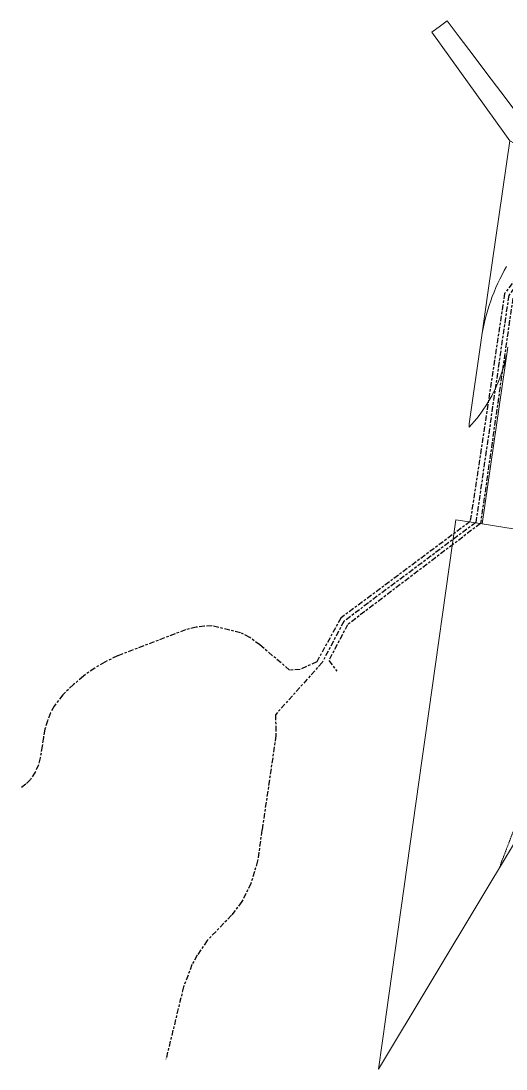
# Model space of a CAD drawing. Header units: metres. Extents: x 299140 to 300955, y 6226202 to 6227439.
# Drawn here: x 299140 to 299495, y 6226230 to 6226997 of the extents above; entities that cross this region are included whole.
import ezdxf

# ---------------------------------------------------------------- set-up
doc = ezdxf.new("R2010")
doc.units = ezdxf.units.M
for name, pattern in [('Cable Exist UG', [8.2, 4, -1.2, 1.8, -1.2]), ('HIDDEN', [0.375, 0.25, -0.125]), ('HIDDEN2', [0.1875, 0.125, -0.0625])]:
    doc.linetypes.add(name, pattern=pattern)
for name, color, linetype, lineweight in [('Cadastre Land Parcels_SP_EXT', 9, 'Continuous', 5), ('Cadastre Other Property_SP_EXT', 9, 'HIDDEN', 5), ('Cadastre Roads_SP_EXT', 9, 'Continuous', 5)]:
    doc.layers.add(name, color=color, linetype=linetype, lineweight=lineweight)
doc.layers.add('Mains_HV_EXT', color=7, linetype='Continuous')

msp = doc.modelspace()

# ---------------------------------------------------------------- linework, layer by layer
at = {"layer": 'Cadastre Land Parcels_SP_EXT', "linetype": 'Continuous'}
for points in [[(299497.84, 6226909.27), (299482.19, 6226801.39), (299476.94, 6226765.17), (299477.52, 6226768.62), (299478.18, 6226772.04), (299478.92, 6226775.44), (299479.73, 6226778.82), (299480.63, 6226782.19), (299481.6, 6226785.53), (299482.65, 6226788.86), (299483.77, 6226792.15), (299484.97, 6226795.42), (299486.24, 6226798.66), (299487.59, 6226801.88), (299489.01, 6226805.06), (299490.5, 6226808.2), (299492.06, 6226811.31), (299493.7, 6226814.39), (299495.4, 6226817.43)], [(299496.32, 6226758.26), (299477.44, 6226628.89), (299530.51, 6226620.57)]]:
    msp.add_lwpolyline(points, dxfattribs=at)
msp.add_lwpolyline([(299477.44, 6226628.89), (299458.32, 6226631.91), (299435.96, 6226474.25), (299433.55, 6226457.26), (299406.89, 6226268.09), (299406.87, 6226267.9), (299401.56, 6226229.94), (299478.64, 6226358.09), (299527.72, 6226439.62), (299623.62, 6226598.94), (299627.4, 6226605.33), (299611.68, 6226607.81), (299530.51, 6226620.57), (299477.44, 6226628.89)], close=True, dxfattribs=at)
at = {"layer": 'Cadastre Other Property_SP_EXT', "linetype": 'HIDDEN2'}
msp.add_lwpolyline([(299490.35, 6226377.56), (299499.18, 6226392.23), (299527.79, 6226439.74), (299627.44, 6226605.4), (299607.24, 6226608.57), (299607.47, 6226600.84), (299603.38, 6226592.1), (299584.23, 6226559.46), (299571.43, 6226538.77), (299565.23, 6226528.8), (299560.31, 6226520.35), (299541.78, 6226489.11), (299529.72, 6226469.23), (299525.41, 6226461.96), (299521.23, 6226454.92), (299517.49, 6226449.32), (299512.01, 6226434.79), (299493.73, 6226386.67), (299491.68, 6226381.74), (299490.35, 6226377.56)], close=True, dxfattribs=at)
at = {"layer": 'Cadastre Roads_SP_EXT', "linetype": 'Continuous'}
msp.add_lwpolyline([(299570.02, 6226883.05), (299579.35, 6226887.72), (299554.19, 6226901.04), (299522.31, 6226919.72), (299500.96, 6226932.21), (299491.1, 6226945.23), (299480.94, 6226958.63), (299470.86, 6226971.94), (299460.6, 6226985.44), (299451.78, 6226997.07), (299446.9, 6226993.45), (299440.64, 6226988.8), (299494.03, 6226914.54), (299497.84, 6226909.27), (299557.48, 6226876.78), (299570.02, 6226883.05)], close=True, dxfattribs=at)
msp.add_lwpolyline([(299495.4, 6226817.43), (299493.7, 6226814.39), (299492.06, 6226811.31), (299490.5, 6226808.2), (299489.01, 6226805.06), (299487.59, 6226801.88), (299486.24, 6226798.66), (299484.97, 6226795.42), (299483.77, 6226792.15), (299482.65, 6226788.86), (299481.6, 6226785.53), (299480.63, 6226782.19), (299479.73, 6226778.82), (299478.92, 6226775.44), (299478.18, 6226772.04), (299477.52, 6226768.62), (299476.94, 6226765.17), (299468.09, 6226702.16), (299467.95, 6226699.78), (299467.95, 6226699.78), (299469.88, 6226701.86), (299471.73, 6226704), (299473.53, 6226706.18), (299475.28, 6226708.4), (299476.96, 6226710.67), (299478.6, 6226712.98), (299480.17, 6226715.32), (299481.71, 6226717.77), (299483.18, 6226720.26), (299484.58, 6226722.78), (299485.92, 6226725.34), (299487.18, 6226727.94), (299488.38, 6226730.57), (299489.5, 6226733.23), (299490.56, 6226735.92), (299491.54, 6226738.64), (299492.45, 6226741.38), (299493.28, 6226744.15), (299494.04, 6226746.94), (299494.72, 6226749.74), (299495.33, 6226752.57)], dxfattribs=at)
at = {"layer": 'Mains_HV_EXT', "linetype": 'Cable Exist UG'}
for points in [[(299533.82, 6226850.92), (299493.9, 6226797.57), (299468.73, 6226630.62), (299373.95, 6226560.04), (299356.3, 6226527.87), (299344.16, 6226522.49), (299336.49, 6226521.9), (299314.65, 6226540.36), (299307.29, 6226545.78), (299300.58, 6226549.33), (299279.61, 6226554.35), (299274.2, 6226554.09), (299268.07, 6226553.36), (299260.22, 6226551.4), (299210.28, 6226532.34), (299201.03, 6226527.8), (299193.67, 6226523.42), (299185.34, 6226517.48), (299178.12, 6226511.38), (299170.2, 6226503.82), (299164, 6226495.59), (299161.3, 6226490.55), (299158.98, 6226484.91), (299157.15, 6226478.59), (299156.1, 6226472.72), (299155.13, 6226466.32), (299153.81, 6226457.76), (299152.5, 6226452.59), (299150.12, 6226447.12), (299146.52, 6226441.83), (299143.29, 6226438.44), (299139.63, 6226435.53)], [(299606.76, 6226845.89), (299599.14, 6226846.15), (299535.33, 6226847.34), (299496.97, 6226796.17), (299472.91, 6226630.02), (299376.15, 6226557.6), (299360.37, 6226527.61), (299326.08, 6226489.29), (299326.46, 6226473.99), (299316.21, 6226404.81), (299313.05, 6226382.29), (299308.05, 6226365.78), (299301.47, 6226352.45), (299293.96, 6226342.49), (299276.05, 6226323.96), (299268.76, 6226313.2), (299264.94, 6226306.38), (299258.81, 6226290.13), (299245.84, 6226237.16)], [(299606.76, 6226843.93), (299599.03, 6226842.67), (299537.11, 6226844.21), (299499.95, 6226794.19), (299476.31, 6226629.23), (299378.9, 6226555.17), (299365.22, 6226529.06), (299371.07, 6226521.16)]]:
    msp.add_lwpolyline(points, dxfattribs=at)

doc.saveas('drawing.dxf')
